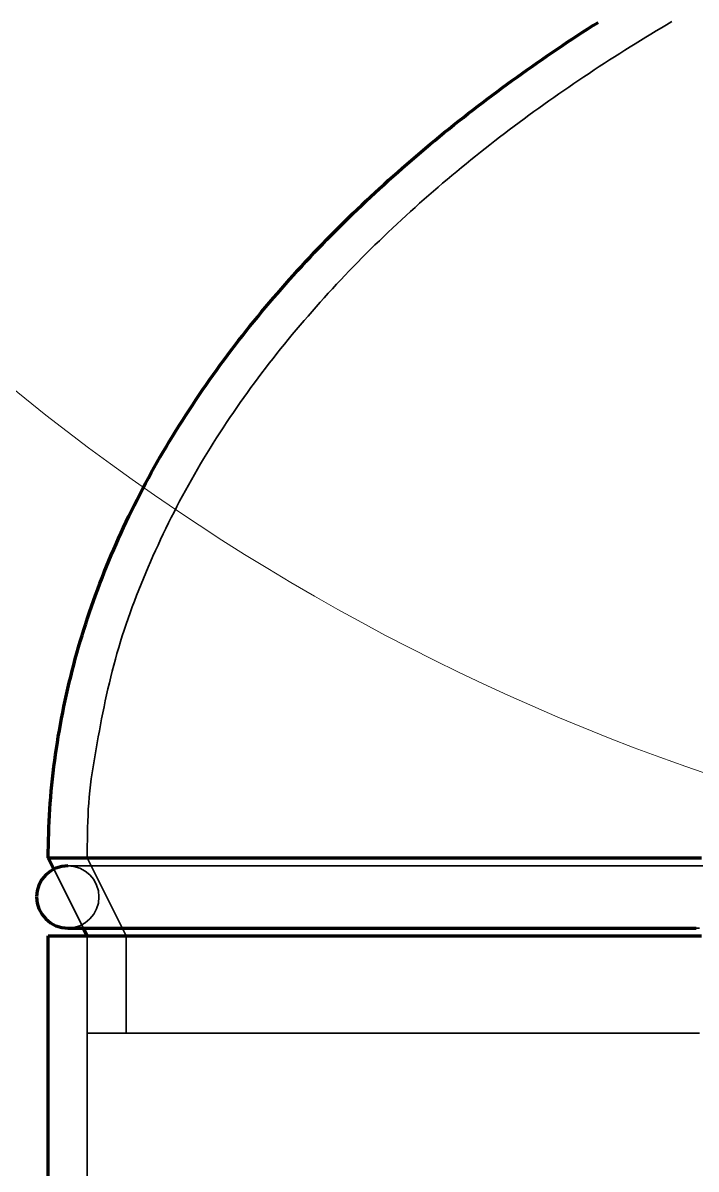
# Model space of a CAD drawing. Header units: millimetres. Extents: x 0 to 2382, y 0 to 420.
# Drawn here: x 271.7 to 277.23, y 289.09 to 298.5 of the extents above; entities that cross this region are included whole.
import ezdxf

# ---------------------------------------------------------------- set-up
doc = ezdxf.new("R2010")
doc.units = ezdxf.units.MM
doc.linetypes.add('IRAM-E-TRAZOS', pattern=[5, 4, -1])
for name, color, linetype, lineweight in [('01-VISIBLE', 7, 'CONTINUOUS', 70), ('02-OCULTA', 4, 'IRAM-E-TRAZOS', 35), ('08-FINA', 5, 'CONTINUOUS', 18)]:
    doc.layers.add(name, color=color, linetype=linetype, lineweight=lineweight)

msp = doc.modelspace()

# ---------------------------------------------------------------- linework, layer by layer
at = {"layer": '01-VISIBLE'}
for p, q in [((271.958, 291.549), (271.9125, 291.64)), ((272.2325, 291), (272.2005, 291.064)), ((271.9125, 287), (271.9125, 291))]:
    msp.add_line(p, q, dxfattribs=at)
for points in [[(271.9125, 291.64), (271.9126, 291.6901), (271.9132, 291.7402), (271.9142, 291.7904), (271.9156, 291.8405), (271.9174, 291.8906), (271.9197, 291.9406), (271.9224, 291.9907), (271.9255, 292.0407), (271.929, 292.0907), (271.9329, 292.1407), (271.9373, 292.1906), (271.942, 292.2405), (271.9472, 292.2904), (271.9527, 292.3402), (271.9587, 292.3899), (271.9651, 292.4397), (271.9719, 292.4893), (271.9791, 292.5389), (271.9867, 292.5885), (271.9947, 292.638), (272.0031, 292.6874), (272.0118, 292.7367), (272.021, 292.786), (272.0306, 292.8352), (272.0405, 292.8843), (272.0509, 292.9334), (272.0616, 292.9823), (272.0727, 293.0312), (272.0842, 293.08), (272.0961, 293.1287), (272.1083, 293.1773), (272.121, 293.2258), (272.134, 293.2742), (272.1473, 293.3225), (272.1611, 293.3707), (272.1752, 293.4188), (272.1897, 293.4668), (272.2045, 293.5147), (272.2197, 293.5625), (272.2353, 293.6101), (272.2512, 293.6576), (272.2674, 293.705), (272.2841, 293.7523), (272.301, 293.7995), (272.3183, 293.8465), (272.336, 293.8934), (272.354, 293.9402), (272.3723, 293.9869), (272.391, 294.0334), (272.41, 294.0798), (272.4293, 294.126), (272.449, 294.1721), (272.469, 294.2181), (272.4893, 294.2639), (272.51, 294.3096), (272.5309, 294.3551), (272.5522, 294.4005), (272.5738, 294.4457), (272.5957, 294.4908), (272.6179, 294.5357), (272.6404, 294.5805), (272.6632, 294.6252), (272.6864, 294.6696), (272.7098, 294.714), (272.7335, 294.7581), (272.7575, 294.8021), (272.7818, 294.846), (272.8063, 294.8897), (272.8312, 294.9332), (272.8563, 294.9765), (272.8818, 295.0197), (272.9074, 295.0628), (272.9334, 295.1057), (272.9596, 295.1484), (272.9861, 295.1909), (273.0129, 295.2333), (273.0399, 295.2755), (273.0672, 295.3176), (273.0947, 295.3595), (273.1225, 295.4012), (273.1505, 295.4428), (273.1788, 295.4841), (273.2073, 295.5254), (273.236, 295.5664), (273.265, 295.6073), (273.2943, 295.648), (273.3237, 295.6886), (273.3534, 295.729), (273.3833, 295.7692), (273.4134, 295.8093), (273.4438, 295.8492), (273.4743, 295.8889), (273.5051, 295.9285), (273.5361, 295.9678), (273.5674, 296.007), (273.5989, 296.046), (273.6305, 296.0849), (273.6624, 296.1236), (273.6945, 296.1621), (273.7268, 296.2004), (273.7593, 296.2386), (273.7919, 296.2766), (273.8248, 296.3144), (273.8579, 296.3521), (273.8912, 296.3896), (273.9246, 296.4269), (273.9583, 296.464), (273.9921, 296.501), (274.0261, 296.5378), (274.0603, 296.5745), (274.0947, 296.611), (274.1293, 296.6473), (274.164, 296.6834), (274.1989, 296.7194), (274.234, 296.7552), (274.2692, 296.7908), (274.3047, 296.8263), (274.3403, 296.8616), (274.376, 296.8967), (274.4119, 296.9317), (274.448, 296.9664), (274.4842, 297.0011), (274.5206, 297.0355), (274.5572, 297.0698), (274.5939, 297.104), (274.6308, 297.1379), (274.6678, 297.1717), (274.7049, 297.2054), (274.7422, 297.2389), (274.7797, 297.2722), (274.8173, 297.3053), (274.855, 297.3383), (274.8929, 297.3711), (274.9309, 297.4038), (274.9691, 297.4363), (275.0074, 297.4686), (275.0458, 297.5008), (275.0844, 297.5328), (275.1231, 297.5647), (275.1619, 297.5964), (275.2008, 297.6279), (275.2399, 297.6593), (275.2791, 297.6905), (275.3185, 297.7216), (275.3579, 297.7525), (275.3975, 297.7833), (275.4372, 297.8139), (275.4771, 297.8443), (275.517, 297.8746), (275.5571, 297.9047), (275.5972, 297.9347), (275.6375, 297.9645), (275.6779, 297.9941), (275.7184, 298.0237), (275.7591, 298.053), (275.7998, 298.0822), (275.8407, 298.1113), (275.8816, 298.1402), (275.9227, 298.1689), (275.9638, 298.1975), (276.0051, 298.226), (276.0465, 298.2542), (276.088, 298.2824), (276.1295, 298.3104), (276.1712, 298.3382), (276.213, 298.3659), (276.2549, 298.3935), (276.2968, 298.4209), (276.3389, 298.4482), (276.3811, 298.4753), (276.4233, 298.5022)], [(271.9125, 291.64), (271.9626, 291.64), (272.0127, 291.64), (272.0628, 291.64), (272.1129, 291.64), (272.163, 291.64), (272.2131, 291.64), (272.2632, 291.64), (272.3133, 291.64), (272.3634, 291.64), (272.4135, 291.64), (272.4636, 291.64), (272.5137, 291.64), (272.5638, 291.64), (272.6139, 291.64), (272.664, 291.64), (272.7141, 291.64), (272.7642, 291.64), (272.8143, 291.64), (272.8644, 291.64), (272.9145, 291.64), (272.9646, 291.64), (273.0147, 291.64), (273.0648, 291.64), (273.1149, 291.64), (273.1651, 291.64), (273.2152, 291.64), (273.2653, 291.64), (273.3154, 291.64), (273.3655, 291.64), (273.4156, 291.64), (273.4657, 291.64), (273.5158, 291.64), (273.5659, 291.64), (273.616, 291.64), (273.6661, 291.64), (273.7162, 291.64), (273.7663, 291.64), (273.8164, 291.64), (273.8665, 291.64), (273.9166, 291.64), (273.9667, 291.64), (274.0168, 291.64), (274.0669, 291.64), (274.117, 291.64), (274.1671, 291.64), (274.2172, 291.64), (274.2673, 291.64), (274.3174, 291.64), (274.3675, 291.64), (274.4176, 291.64), (274.4677, 291.64), (274.5178, 291.64), (274.5679, 291.64), (274.618, 291.64), (274.6681, 291.64), (274.7182, 291.64), (274.7683, 291.64), (274.8184, 291.64), (274.8685, 291.64), (274.9186, 291.64), (274.9687, 291.64), (275.0188, 291.64), (275.0689, 291.64), (275.119, 291.64), (275.1691, 291.64), (275.2192, 291.64), (275.2693, 291.64), (275.3194, 291.64), (275.3695, 291.64), (275.4196, 291.64), (275.4697, 291.64), (275.5198, 291.64), (275.5699, 291.64), (275.6201, 291.64), (275.6702, 291.64), (275.7203, 291.64), (275.7704, 291.64), (275.8205, 291.64), (275.8706, 291.64), (275.9207, 291.64), (275.9708, 291.64), (276.0209, 291.64), (276.071, 291.64), (276.1211, 291.64), (276.1712, 291.64), (276.2213, 291.64), (276.2714, 291.64), (276.3215, 291.64), (276.3716, 291.64), (276.4217, 291.64), (276.4718, 291.64), (276.5219, 291.64), (276.572, 291.64), (276.6221, 291.64), (276.6722, 291.64), (276.7223, 291.64), (276.7724, 291.64), (276.8225, 291.64), (276.8726, 291.64), (276.9227, 291.64), (276.9728, 291.64), (277.0229, 291.64), (277.073, 291.64), (277.1231, 291.64), (277.1732, 291.64), (277.2233, 291.64), (277.2734, 291.64)], [(272.0725, 291.576), (272.0226, 291.5711), (271.9745, 291.5565), (271.9303, 291.5329), (271.8915, 291.501), (271.8596, 291.4622), (271.836, 291.418), (271.8214, 291.3699), (271.8165, 291.32)], [(271.8165, 291.32), (271.8214, 291.2701), (271.836, 291.222), (271.8596, 291.1778), (271.8915, 291.139), (271.9303, 291.1071), (271.9745, 291.0835), (272.0226, 291.0689), (272.0725, 291.064)], [(272.0725, 291.064), (272.0938, 291.064), (272.1152, 291.064), (272.1365, 291.064), (272.1578, 291.064), (272.1792, 291.064), (272.2005, 291.064)], [(272.0725, 291.064), (272.1225, 291.064), (272.1726, 291.064), (272.2227, 291.064), (272.2727, 291.064), (272.3228, 291.064), (272.3729, 291.064), (272.4229, 291.064), (272.473, 291.064), (272.5231, 291.064), (272.5731, 291.064), (272.6232, 291.064), (272.6733, 291.064), (272.7233, 291.064), (272.7734, 291.064), (272.8235, 291.064), (272.8735, 291.064), (272.9236, 291.064), (272.9737, 291.064), (273.0238, 291.064), (273.0738, 291.064), (273.1239, 291.064), (273.174, 291.064), (273.224, 291.064), (273.2741, 291.064), (273.3242, 291.064), (273.3742, 291.064), (273.4243, 291.064), (273.4744, 291.064), (273.5245, 291.064), (273.5745, 291.064), (273.6246, 291.064), (273.6747, 291.064), (273.7247, 291.064), (273.7748, 291.064), (273.8249, 291.064), (273.875, 291.064), (273.925, 291.064), (273.9751, 291.064), (274.0252, 291.064), (274.0752, 291.064), (274.1253, 291.064), (274.1754, 291.064), (274.2255, 291.064), (274.2755, 291.064), (274.3256, 291.064), (274.3757, 291.064), (274.4257, 291.064), (274.4758, 291.064), (274.5259, 291.064), (274.5759, 291.064), (274.626, 291.064), (274.6761, 291.064), (274.7261, 291.064), (274.7762, 291.064), (274.8263, 291.064), (274.8763, 291.064), (274.9264, 291.064), (274.9765, 291.064), (275.0266, 291.064), (275.0766, 291.064), (275.1267, 291.064), (275.1768, 291.064), (275.2268, 291.064), (275.2769, 291.064), (275.327, 291.064), (275.377, 291.064), (275.4271, 291.064), (275.4772, 291.064), (275.5272, 291.064), (275.5773, 291.064), (275.6274, 291.064), (275.6774, 291.064), (275.7275, 291.064), (275.7776, 291.064), (275.8277, 291.064), (275.8777, 291.064), (275.9278, 291.064), (275.9779, 291.064), (276.0279, 291.064), (276.078, 291.064), (276.1281, 291.064), (276.1781, 291.064), (276.2282, 291.064), (276.2783, 291.064), (276.3283, 291.064), (276.3784, 291.064), (276.4285, 291.064), (276.4785, 291.064), (276.5286, 291.064), (276.5787, 291.064), (276.6288, 291.064), (276.6788, 291.064), (276.7289, 291.064), (276.779, 291.064), (276.829, 291.064), (276.8791, 291.064), (276.9292, 291.064), (276.9792, 291.064), (277.0293, 291.064), (277.0794, 291.064), (277.1294, 291.064), (277.1795, 291.064), (277.2296, 291.064)], [(271.9125, 291), (271.9626, 291), (272.0127, 291), (272.0628, 291), (272.1129, 291), (272.163, 291), (272.2131, 291), (272.2632, 291), (272.3133, 291), (272.3634, 291), (272.4135, 291), (272.4636, 291), (272.5137, 291), (272.5638, 291), (272.6139, 291), (272.664, 291), (272.7141, 291), (272.7642, 291), (272.8143, 291), (272.8644, 291), (272.9145, 291), (272.9646, 291), (273.0147, 291), (273.0648, 291), (273.1149, 291), (273.1651, 291), (273.2152, 291), (273.2653, 291), (273.3154, 291), (273.3655, 291), (273.4156, 291), (273.4657, 291), (273.5158, 291), (273.5659, 291), (273.616, 291), (273.6661, 291), (273.7162, 291), (273.7663, 291), (273.8164, 291), (273.8665, 291), (273.9166, 291), (273.9667, 291), (274.0168, 291), (274.0669, 291), (274.117, 291), (274.1671, 291), (274.2172, 291), (274.2673, 291), (274.3174, 291), (274.3675, 291), (274.4176, 291), (274.4677, 291), (274.5178, 291), (274.5679, 291), (274.618, 291), (274.6681, 291), (274.7182, 291), (274.7683, 291), (274.8184, 291), (274.8685, 291), (274.9186, 291), (274.9687, 291), (275.0188, 291), (275.0689, 291), (275.119, 291), (275.1691, 291), (275.2192, 291), (275.2693, 291), (275.3194, 291), (275.3695, 291), (275.4196, 291), (275.4697, 291), (275.5198, 291), (275.5699, 291), (275.6201, 291), (275.6702, 291), (275.7203, 291), (275.7704, 291), (275.8205, 291), (275.8706, 291), (275.9207, 291), (275.9708, 291), (276.0209, 291), (276.071, 291), (276.1211, 291), (276.1712, 291), (276.2213, 291), (276.2714, 291), (276.3215, 291), (276.3716, 291), (276.4217, 291), (276.4718, 291), (276.5219, 291), (276.572, 291), (276.6221, 291), (276.6722, 291), (276.7223, 291), (276.7724, 291), (276.8225, 291), (276.8726, 291), (276.9227, 291), (276.9728, 291), (277.0229, 291), (277.073, 291), (277.1231, 291), (277.1732, 291), (277.2233, 291), (277.2734, 291)]]:
    msp.add_lwpolyline(points, dxfattribs=at)
at = {"layer": '02-OCULTA'}
for p, q in [((272.5525, 291), (272.2325, 291.64)), ((272.2005, 291.064), (271.958, 291.549)), ((272.2325, 227), (272.2325, 291)), ((272.2325, 290.2), (272.2325, 291)), ((272.5525, 291), (272.5525, 290.2))]:
    msp.add_line(p, q, dxfattribs=at)
for points in [[(277.0293, 298.508), (276.9861, 298.4826), (276.943, 298.457), (276.9, 298.4313), (276.8571, 298.4054), (276.8143, 298.3794), (276.7715, 298.3532), (276.7289, 298.3269), (276.6863, 298.3004), (276.6439, 298.2738), (276.6015, 298.247), (276.5592, 298.2201), (276.5171, 298.1931), (276.475, 298.1659), (276.433, 298.1385), (276.3911, 298.111), (276.3493, 298.0833), (276.3077, 298.0555), (276.2661, 298.0275), (276.2246, 297.9994), (276.1832, 297.9711), (276.142, 297.9427), (276.1008, 297.9141), (276.0598, 297.8853), (276.0188, 297.8564), (275.978, 297.8274), (275.9373, 297.7982), (275.8967, 297.7688), (275.8562, 297.7393), (275.8158, 297.7096), (275.7755, 297.6797), (275.7354, 297.6498), (275.6954, 297.6196), (275.6555, 297.5893), (275.6157, 297.5588), (275.576, 297.5282), (275.5365, 297.4974), (275.4971, 297.4664), (275.4578, 297.4353), (275.4187, 297.404), (275.3797, 297.3726), (275.3408, 297.341), (275.302, 297.3092), (275.2634, 297.2773), (275.2249, 297.2452), (275.1865, 297.2129), (275.1483, 297.1805), (275.1102, 297.1479), (275.0723, 297.1152), (275.0345, 297.0823), (274.9969, 297.0492), (274.9594, 297.016), (274.922, 296.9826), (274.8848, 296.949), (274.8478, 296.9152), (274.8109, 296.8813), (274.7742, 296.8472), (274.7376, 296.8129), (274.7012, 296.7785), (274.665, 296.7438), (274.629, 296.709), (274.5931, 296.674), (274.5574, 296.6389), (274.5218, 296.6036), (274.4865, 296.5681), (274.4513, 296.5324), (274.4163, 296.4965), (274.3814, 296.4605), (274.3468, 296.4243), (274.3123, 296.3879), (274.278, 296.3513), (274.244, 296.3146), (274.2101, 296.2777), (274.1763, 296.2406), (274.1428, 296.2034), (274.1095, 296.166), (274.0764, 296.1283), (274.0435, 296.0906), (274.0107, 296.0526), (273.9782, 296.0145), (273.9459, 295.9762), (273.9138, 295.9377), (273.8819, 295.899), (273.8503, 295.8602), (273.8188, 295.8212), (273.7876, 295.782), (273.7565, 295.7426), (273.7258, 295.7031), (273.6952, 295.6634), (273.6649, 295.6235), (273.6348, 295.5834), (273.6049, 295.5432), (273.5753, 295.5028), (273.5459, 295.4622), (273.5168, 295.4214), (273.4879, 295.3805), (273.4592, 295.3393), (273.4308, 295.298), (273.4027, 295.2566), (273.3748, 295.2149), (273.3472, 295.1731), (273.3199, 295.1311), (273.2928, 295.0889), (273.266, 295.0466), (273.2395, 295.0041), (273.2133, 294.9614), (273.1873, 294.9185), (273.1616, 294.8755), (273.1363, 294.8323), (273.1112, 294.7889), (273.0864, 294.7453), (273.0619, 294.7016), (273.0377, 294.6577), (273.0139, 294.6136), (272.9904, 294.5694), (272.9672, 294.525), (272.9443, 294.4804), (272.9217, 294.4357), (272.8993, 294.3908), (272.8773, 294.3458), (272.8556, 294.3006), (272.8342, 294.2553), (272.813, 294.2099), (272.7922, 294.1643), (272.7716, 294.1186), (272.7514, 294.0728), (272.7314, 294.0268), (272.7118, 293.9807), (272.6925, 293.9345), (272.6735, 293.8881), (272.6549, 293.8415), (272.6366, 293.7949), (272.6187, 293.7481), (272.6012, 293.7011), (272.584, 293.6541), (272.5673, 293.6068), (272.551, 293.5594), (272.5351, 293.5119), (272.5196, 293.4642), (272.5047, 293.4164), (272.4902, 293.3684), (272.4762, 293.3203), (272.4627, 293.2721), (272.4497, 293.2237), (272.437, 293.1752), (272.425, 293.1265), (272.4134, 293.0778), (272.4021, 293.0289), (272.3911, 292.9801), (272.3804, 292.9311), (272.37, 292.8821), (272.36, 292.833), (272.3502, 292.7838), (272.3407, 292.7346), (272.3315, 292.6854), (272.3225, 292.6361), (272.3136, 292.5868), (272.3049, 292.5374), (272.2963, 292.488), (272.2879, 292.4386), (272.2798, 292.3892), (272.272, 292.3397), (272.2647, 292.2901), (272.2582, 292.2404), (272.2525, 292.1906), (272.2477, 292.1407), (272.2438, 292.0908), (272.2408, 292.0408), (272.2384, 291.9907), (272.2365, 291.9406), (272.2352, 291.8905), (272.2341, 291.8404), (272.2333, 291.7903), (272.2328, 291.7402), (272.2325, 291.6901), (272.2325, 291.64)], [(277.2625, 291.64), (277.2125, 291.64), (277.1625, 291.64), (277.1125, 291.64), (277.0625, 291.64), (277.0125, 291.64), (276.9625, 291.64), (276.9125, 291.64), (276.8625, 291.64), (276.8125, 291.64), (276.7625, 291.64), (276.7125, 291.64), (276.6625, 291.64), (276.6125, 291.64), (276.5625, 291.64), (276.5125, 291.64), (276.4625, 291.64), (276.4125, 291.64), (276.3625, 291.64), (276.3125, 291.64), (276.2625, 291.64), (276.2125, 291.64), (276.1625, 291.64), (276.1125, 291.64), (276.0625, 291.64), (276.0125, 291.64), (275.9625, 291.64), (275.9125, 291.64), (275.8625, 291.64), (275.8125, 291.64), (275.7625, 291.64), (275.7125, 291.64), (275.6625, 291.64), (275.6125, 291.64), (275.5625, 291.64), (275.5125, 291.64), (275.4625, 291.64), (275.4125, 291.64), (275.3625, 291.64), (275.3125, 291.64), (275.2625, 291.64), (275.2125, 291.64), (275.1625, 291.64), (275.1125, 291.64), (275.0625, 291.64), (275.0125, 291.64), (274.9625, 291.64), (274.9125, 291.64), (274.8625, 291.64), (274.8125, 291.64), (274.7625, 291.64), (274.7125, 291.64), (274.6625, 291.64), (274.6125, 291.64), (274.5625, 291.64), (274.5125, 291.64), (274.4625, 291.64), (274.4125, 291.64), (274.3625, 291.64), (274.3125, 291.64), (274.2625, 291.64), (274.2125, 291.64), (274.1625, 291.64), (274.1125, 291.64), (274.0625, 291.64), (274.0125, 291.64), (273.9625, 291.64), (273.9125, 291.64), (273.8625, 291.64), (273.8125, 291.64), (273.7625, 291.64), (273.7125, 291.64), (273.6625, 291.64), (273.6125, 291.64), (273.5625, 291.64), (273.5125, 291.64), (273.4625, 291.64), (273.4125, 291.64), (273.3625, 291.64), (273.3125, 291.64), (273.2625, 291.64), (273.2125, 291.64), (273.1625, 291.64), (273.1125, 291.64), (273.0625, 291.64), (273.0125, 291.64), (272.9625, 291.64), (272.9125, 291.64), (272.8625, 291.64), (272.8125, 291.64), (272.7625, 291.64), (272.7125, 291.64), (272.6625, 291.64), (272.6125, 291.64), (272.5625, 291.64), (272.5125, 291.64), (272.4625, 291.64), (272.4125, 291.64), (272.3625, 291.64), (272.3125, 291.64), (272.2625, 291.64), (272.2125, 291.64), (272.1625, 291.64), (272.1125, 291.64), (272.0625, 291.64), (272.0125, 291.64), (271.9625, 291.64), (271.9125, 291.64)], [(277.2421, 291.64), (277.192, 291.64), (277.1419, 291.64), (277.0918, 291.64), (277.0417, 291.64), (276.9916, 291.64), (276.9415, 291.64), (276.8914, 291.64), (276.8413, 291.64), (276.7912, 291.64), (276.7411, 291.64), (276.691, 291.64), (276.6409, 291.64), (276.5908, 291.64), (276.5407, 291.64), (276.4906, 291.64), (276.4406, 291.64), (276.3905, 291.64), (276.3404, 291.64), (276.2903, 291.64), (276.2402, 291.64), (276.1901, 291.64), (276.14, 291.64), (276.0899, 291.64), (276.0398, 291.64), (275.9897, 291.64), (275.9396, 291.64), (275.8895, 291.64), (275.8394, 291.64), (275.7893, 291.64), (275.7392, 291.64), (275.6891, 291.64), (275.639, 291.64), (275.5889, 291.64), (275.5388, 291.64), (275.4887, 291.64), (275.4386, 291.64), (275.3885, 291.64), (275.3384, 291.64), (275.2883, 291.64), (275.2383, 291.64), (275.1882, 291.64), (275.1381, 291.64), (275.088, 291.64), (275.0379, 291.64), (274.9878, 291.64), (274.9377, 291.64), (274.8876, 291.64), (274.8375, 291.64), (274.7874, 291.64), (274.7373, 291.64), (274.6872, 291.64), (274.6371, 291.64), (274.587, 291.64), (274.5369, 291.64), (274.4868, 291.64), (274.4367, 291.64), (274.3866, 291.64), (274.3365, 291.64), (274.2864, 291.64), (274.2363, 291.64), (274.1862, 291.64), (274.1361, 291.64), (274.086, 291.64), (274.036, 291.64), (273.9859, 291.64), (273.9358, 291.64), (273.8857, 291.64), (273.8356, 291.64), (273.7855, 291.64), (273.7354, 291.64), (273.6853, 291.64), (273.6352, 291.64), (273.5851, 291.64), (273.535, 291.64), (273.4849, 291.64), (273.4348, 291.64), (273.3847, 291.64), (273.3346, 291.64), (273.2845, 291.64), (273.2344, 291.64), (273.1843, 291.64), (273.1342, 291.64), (273.0841, 291.64), (273.034, 291.64), (272.9839, 291.64), (272.9338, 291.64), (272.8837, 291.64), (272.8337, 291.64), (272.7836, 291.64), (272.7335, 291.64), (272.6834, 291.64), (272.6333, 291.64), (272.5832, 291.64), (272.5331, 291.64), (272.483, 291.64), (272.4329, 291.64), (272.3828, 291.64), (272.3327, 291.64), (272.2826, 291.64), (272.2325, 291.64)], [(272.2325, 291.64), (272.3109, 291.64), (272.3893, 291.64), (272.4677, 291.64), (272.5461, 291.64), (272.6245, 291.64), (272.7029, 291.64), (272.7813, 291.64), (272.8597, 291.64), (272.9381, 291.64), (273.0165, 291.64), (273.0949, 291.64), (273.1733, 291.64), (273.2517, 291.64), (273.3301, 291.64), (273.4085, 291.64), (273.4869, 291.64), (273.5653, 291.64), (273.6437, 291.64), (273.7221, 291.64), (273.8005, 291.64), (273.8789, 291.64), (273.9573, 291.64), (274.0357, 291.64), (274.1141, 291.64), (274.1925, 291.64), (274.2709, 291.64), (274.3493, 291.64), (274.4277, 291.64), (274.5061, 291.64), (274.5845, 291.64), (274.6629, 291.64), (274.7413, 291.64), (274.8197, 291.64), (274.8981, 291.64), (274.9765, 291.64), (275.0549, 291.64), (275.1333, 291.64), (275.2117, 291.64), (275.2901, 291.64), (275.3685, 291.64), (275.4469, 291.64), (275.5253, 291.64), (275.6037, 291.64), (275.6821, 291.64), (275.7605, 291.64), (275.8389, 291.64), (275.9173, 291.64), (275.9957, 291.64), (276.0741, 291.64), (276.1525, 291.64), (276.2309, 291.64), (276.3093, 291.64), (276.3877, 291.64), (276.4661, 291.64), (276.5445, 291.64), (276.6229, 291.64), (276.7013, 291.64), (276.7797, 291.64), (276.8581, 291.64), (276.9365, 291.64), (277.0149, 291.64), (277.0933, 291.64), (277.1717, 291.64), (277.2501, 291.64)], [(277.2355, 291.576), (277.1854, 291.576), (277.1353, 291.576), (277.0852, 291.576), (277.035, 291.576), (276.9849, 291.576), (276.9348, 291.576), (276.8847, 291.576), (276.8345, 291.576), (276.7844, 291.576), (276.7343, 291.576), (276.6841, 291.576), (276.634, 291.576), (276.5839, 291.576), (276.5338, 291.576), (276.4836, 291.576), (276.4335, 291.576), (276.3834, 291.576), (276.3333, 291.576), (276.2831, 291.576), (276.233, 291.576), (276.1829, 291.576), (276.1328, 291.576), (276.0826, 291.576), (276.0325, 291.576), (275.9824, 291.576), (275.9322, 291.576), (275.8821, 291.576), (275.832, 291.576), (275.7819, 291.576), (275.7317, 291.576), (275.6816, 291.576), (275.6315, 291.576), (275.5814, 291.576), (275.5312, 291.576), (275.4811, 291.576), (275.431, 291.576), (275.3809, 291.576), (275.3307, 291.576), (275.2806, 291.576), (275.2305, 291.576), (275.1803, 291.576), (275.1302, 291.576), (275.0801, 291.576), (275.03, 291.576), (274.9798, 291.576), (274.9297, 291.576), (274.8796, 291.576), (274.8295, 291.576), (274.7793, 291.576), (274.7292, 291.576), (274.6791, 291.576), (274.629, 291.576), (274.5788, 291.576), (274.5287, 291.576), (274.4786, 291.576), (274.4284, 291.576), (274.3783, 291.576), (274.3282, 291.576), (274.2781, 291.576), (274.2279, 291.576), (274.1778, 291.576), (274.1277, 291.576), (274.0776, 291.576), (274.0274, 291.576), (273.9773, 291.576), (273.9272, 291.576), (273.8771, 291.576), (273.8269, 291.576), (273.7768, 291.576), (273.7267, 291.576), (273.6766, 291.576), (273.6264, 291.576), (273.5763, 291.576), (273.5262, 291.576), (273.476, 291.576), (273.4259, 291.576), (273.3758, 291.576), (273.3257, 291.576), (273.2755, 291.576), (273.2254, 291.576), (273.1753, 291.576), (273.1252, 291.576), (273.075, 291.576), (273.0249, 291.576), (272.9748, 291.576), (272.9247, 291.576), (272.8745, 291.576), (272.8244, 291.576), (272.7743, 291.576), (272.7241, 291.576), (272.674, 291.576), (272.6239, 291.576), (272.5738, 291.576), (272.5236, 291.576), (272.4735, 291.576), (272.4234, 291.576), (272.3733, 291.576), (272.3231, 291.576), (272.273, 291.576), (272.2229, 291.576), (272.1728, 291.576), (272.1226, 291.576), (272.0725, 291.576)], [(277.2997, 291.576), (277.2205, 291.576), (277.1413, 291.576), (277.0621, 291.576), (276.9829, 291.576), (276.9037, 291.576), (276.8245, 291.576), (276.7453, 291.576), (276.6661, 291.576), (276.5869, 291.576), (276.5077, 291.576), (276.4285, 291.576), (276.3493, 291.576), (276.2701, 291.576), (276.1909, 291.576), (276.1117, 291.576), (276.0325, 291.576), (275.9533, 291.576), (275.8741, 291.576), (275.7949, 291.576), (275.7157, 291.576), (275.6365, 291.576), (275.5573, 291.576), (275.4781, 291.576), (275.3989, 291.576), (275.3197, 291.576), (275.2405, 291.576), (275.1613, 291.576), (275.0821, 291.576), (275.0029, 291.576), (274.9237, 291.576), (274.8445, 291.576), (274.7653, 291.576), (274.6861, 291.576), (274.6069, 291.576), (274.5277, 291.576), (274.4485, 291.576), (274.3693, 291.576), (274.2901, 291.576), (274.2109, 291.576), (274.1317, 291.576), (274.0525, 291.576), (273.9733, 291.576), (273.8941, 291.576), (273.8149, 291.576), (273.7357, 291.576), (273.6565, 291.576), (273.5773, 291.576), (273.4981, 291.576), (273.4189, 291.576), (273.3397, 291.576), (273.2605, 291.576), (273.1813, 291.576), (273.1021, 291.576), (273.0229, 291.576), (272.9437, 291.576), (272.8645, 291.576), (272.7853, 291.576), (272.7061, 291.576), (272.6269, 291.576), (272.5477, 291.576), (272.4685, 291.576), (272.3893, 291.576), (272.3101, 291.576), (272.2309, 291.576), (272.1517, 291.576), (272.0725, 291.576)], [(272.0725, 291.576), (272.1224, 291.5711), (272.1705, 291.5565), (272.2147, 291.5329), (272.2535, 291.501), (272.2854, 291.4622), (272.309, 291.418), (272.3236, 291.3699), (272.3285, 291.32), (272.3236, 291.2701), (272.309, 291.222), (272.2854, 291.1778), (272.2535, 291.139), (272.2147, 291.1071), (272.1705, 291.0835), (272.1224, 291.0689), (272.0725, 291.064)], [(272.2005, 291.064), (272.2505, 291.064), (272.3006, 291.064), (272.3506, 291.064), (272.4007, 291.064), (272.4507, 291.064), (272.5007, 291.064), (272.5508, 291.064), (272.6008, 291.064), (272.6508, 291.064), (272.7009, 291.064), (272.7509, 291.064), (272.801, 291.064), (272.851, 291.064), (272.901, 291.064), (272.9511, 291.064), (273.0011, 291.064), (273.0511, 291.064), (273.1012, 291.064), (273.1512, 291.064), (273.2013, 291.064), (273.2513, 291.064), (273.3013, 291.064), (273.3514, 291.064), (273.4014, 291.064), (273.4515, 291.064), (273.5015, 291.064), (273.5515, 291.064), (273.6016, 291.064), (273.6516, 291.064), (273.7016, 291.064), (273.7517, 291.064), (273.8017, 291.064), (273.8518, 291.064), (273.9018, 291.064), (273.9518, 291.064), (274.0019, 291.064), (274.0519, 291.064), (274.102, 291.064), (274.152, 291.064), (274.202, 291.064), (274.2521, 291.064), (274.3021, 291.064), (274.3521, 291.064), (274.4022, 291.064), (274.4522, 291.064), (274.5023, 291.064), (274.5523, 291.064), (274.6023, 291.064), (274.6524, 291.064), (274.7024, 291.064), (274.7524, 291.064), (274.8025, 291.064), (274.8525, 291.064), (274.9026, 291.064), (274.9526, 291.064), (275.0026, 291.064), (275.0527, 291.064), (275.1027, 291.064), (275.1528, 291.064), (275.2028, 291.064), (275.2528, 291.064), (275.3029, 291.064), (275.3529, 291.064), (275.4029, 291.064), (275.453, 291.064), (275.503, 291.064), (275.5531, 291.064), (275.6031, 291.064), (275.6531, 291.064), (275.7032, 291.064), (275.7532, 291.064), (275.8033, 291.064), (275.8533, 291.064), (275.9033, 291.064), (275.9534, 291.064), (276.0034, 291.064), (276.0534, 291.064), (276.1035, 291.064), (276.1535, 291.064), (276.2036, 291.064), (276.2536, 291.064), (276.3036, 291.064), (276.3537, 291.064), (276.4037, 291.064), (276.4537, 291.064), (276.5038, 291.064), (276.5538, 291.064), (276.6039, 291.064), (276.6539, 291.064), (276.7039, 291.064), (276.754, 291.064), (276.804, 291.064), (276.8541, 291.064), (276.9041, 291.064), (276.9541, 291.064), (277.0042, 291.064), (277.0542, 291.064), (277.1042, 291.064), (277.1543, 291.064), (277.2043, 291.064), (277.2544, 291.064)], [(277.2625, 291), (277.2125, 291), (277.1625, 291), (277.1125, 291), (277.0625, 291), (277.0125, 291), (276.9625, 291), (276.9125, 291), (276.8625, 291), (276.8125, 291), (276.7625, 291), (276.7125, 291), (276.6625, 291), (276.6125, 291), (276.5625, 291), (276.5125, 291), (276.4625, 291), (276.4125, 291), (276.3625, 291), (276.3125, 291), (276.2625, 291), (276.2125, 291), (276.1625, 291), (276.1125, 291), (276.0625, 291), (276.0125, 291), (275.9625, 291), (275.9125, 291), (275.8625, 291), (275.8125, 291), (275.7625, 291), (275.7125, 291), (275.6625, 291), (275.6125, 291), (275.5625, 291), (275.5125, 291), (275.4625, 291), (275.4125, 291), (275.3625, 291), (275.3125, 291), (275.2625, 291), (275.2125, 291), (275.1625, 291), (275.1125, 291), (275.0625, 291), (275.0125, 291), (274.9625, 291), (274.9125, 291), (274.8625, 291), (274.8125, 291), (274.7625, 291), (274.7125, 291), (274.6625, 291), (274.6125, 291), (274.5625, 291), (274.5125, 291), (274.4625, 291), (274.4125, 291), (274.3625, 291), (274.3125, 291), (274.2625, 291), (274.2125, 291), (274.1625, 291), (274.1125, 291), (274.0625, 291), (274.0125, 291), (273.9625, 291), (273.9125, 291), (273.8625, 291), (273.8125, 291), (273.7625, 291), (273.7125, 291), (273.6625, 291), (273.6125, 291), (273.5625, 291), (273.5125, 291), (273.4625, 291), (273.4125, 291), (273.3625, 291), (273.3125, 291), (273.2625, 291), (273.2125, 291), (273.1625, 291), (273.1125, 291), (273.0625, 291), (273.0125, 291), (272.9625, 291), (272.9125, 291), (272.8625, 291), (272.8125, 291), (272.7625, 291), (272.7125, 291), (272.6625, 291), (272.6125, 291), (272.5625, 291), (272.5125, 291), (272.4625, 291), (272.4125, 291), (272.3625, 291), (272.3125, 291), (272.2625, 291), (272.2125, 291), (272.1625, 291), (272.1125, 291), (272.0625, 291), (272.0125, 291), (271.9625, 291), (271.9125, 291)], [(277.2421, 291), (277.192, 291), (277.1419, 291), (277.0918, 291), (277.0417, 291), (276.9916, 291), (276.9415, 291), (276.8914, 291), (276.8413, 291), (276.7912, 291), (276.7411, 291), (276.691, 291), (276.6409, 291), (276.5908, 291), (276.5407, 291), (276.4906, 291), (276.4406, 291), (276.3905, 291), (276.3404, 291), (276.2903, 291), (276.2402, 291), (276.1901, 291), (276.14, 291), (276.0899, 291), (276.0398, 291), (275.9897, 291), (275.9396, 291), (275.8895, 291), (275.8394, 291), (275.7893, 291), (275.7392, 291), (275.6891, 291), (275.639, 291), (275.5889, 291), (275.5388, 291), (275.4887, 291), (275.4386, 291), (275.3885, 291), (275.3384, 291), (275.2883, 291), (275.2383, 291), (275.1882, 291), (275.1381, 291), (275.088, 291), (275.0379, 291), (274.9878, 291), (274.9377, 291), (274.8876, 291), (274.8375, 291), (274.7874, 291), (274.7373, 291), (274.6872, 291), (274.6371, 291), (274.587, 291), (274.5369, 291), (274.4868, 291), (274.4367, 291), (274.3866, 291), (274.3365, 291), (274.2864, 291), (274.2363, 291), (274.1862, 291), (274.1361, 291), (274.086, 291), (274.036, 291), (273.9859, 291), (273.9358, 291), (273.8857, 291), (273.8356, 291), (273.7855, 291), (273.7354, 291), (273.6853, 291), (273.6352, 291), (273.5851, 291), (273.535, 291), (273.4849, 291), (273.4348, 291), (273.3847, 291), (273.3346, 291), (273.2845, 291), (273.2344, 291), (273.1843, 291), (273.1342, 291), (273.0841, 291), (273.034, 291), (272.9839, 291), (272.9338, 291), (272.8837, 291), (272.8337, 291), (272.7836, 291), (272.7335, 291), (272.6834, 291), (272.6333, 291), (272.5832, 291), (272.5331, 291), (272.483, 291), (272.4329, 291), (272.3828, 291), (272.3327, 291), (272.2826, 291), (272.2325, 291)], [(272.2325, 291), (272.3109, 291), (272.3893, 291), (272.4677, 291), (272.5461, 291), (272.6245, 291), (272.7029, 291), (272.7813, 291), (272.8597, 291), (272.9381, 291), (273.0165, 291), (273.0949, 291), (273.1733, 291), (273.2517, 291), (273.3301, 291), (273.4085, 291), (273.4869, 291), (273.5653, 291), (273.6437, 291), (273.7221, 291), (273.8005, 291), (273.8789, 291), (273.9573, 291), (274.0357, 291), (274.1141, 291), (274.1925, 291), (274.2709, 291), (274.3493, 291), (274.4277, 291), (274.5061, 291), (274.5845, 291), (274.6629, 291), (274.7413, 291), (274.8197, 291), (274.8981, 291), (274.9765, 291), (275.0549, 291), (275.1333, 291), (275.2117, 291), (275.2901, 291), (275.3685, 291), (275.4469, 291), (275.5253, 291), (275.6037, 291), (275.6821, 291), (275.7605, 291), (275.8389, 291), (275.9173, 291), (275.9957, 291), (276.0741, 291), (276.1525, 291), (276.2309, 291), (276.3093, 291), (276.3877, 291), (276.4661, 291), (276.5445, 291), (276.6229, 291), (276.7013, 291), (276.7797, 291), (276.8581, 291), (276.9365, 291), (277.0149, 291), (277.0933, 291), (277.1717, 291), (277.2501, 291)], [(277.2421, 291), (277.192, 291), (277.1419, 291), (277.0918, 291), (277.0417, 291), (276.9916, 291), (276.9415, 291), (276.8914, 291), (276.8413, 291), (276.7912, 291), (276.7411, 291), (276.691, 291), (276.6409, 291), (276.5908, 291), (276.5407, 291), (276.4906, 291), (276.4406, 291), (276.3905, 291), (276.3404, 291), (276.2903, 291), (276.2402, 291), (276.1901, 291), (276.14, 291), (276.0899, 291), (276.0398, 291), (275.9897, 291), (275.9396, 291), (275.8895, 291), (275.8394, 291), (275.7893, 291), (275.7392, 291), (275.6891, 291), (275.639, 291), (275.5889, 291), (275.5388, 291), (275.4887, 291), (275.4386, 291), (275.3885, 291), (275.3384, 291), (275.2883, 291), (275.2383, 291), (275.1882, 291), (275.1381, 291), (275.088, 291), (275.0379, 291), (274.9878, 291), (274.9377, 291), (274.8876, 291), (274.8375, 291), (274.7874, 291), (274.7373, 291), (274.6872, 291), (274.6371, 291), (274.587, 291), (274.5369, 291), (274.4868, 291), (274.4367, 291), (274.3866, 291), (274.3365, 291), (274.2864, 291), (274.2363, 291), (274.1862, 291), (274.1361, 291), (274.086, 291), (274.036, 291), (273.9859, 291), (273.9358, 291), (273.8857, 291), (273.8356, 291), (273.7855, 291), (273.7354, 291), (273.6853, 291), (273.6352, 291), (273.5851, 291), (273.535, 291), (273.4849, 291), (273.4348, 291), (273.3847, 291), (273.3346, 291), (273.2845, 291), (273.2344, 291), (273.1843, 291), (273.1342, 291), (273.0841, 291), (273.034, 291), (272.9839, 291), (272.9338, 291), (272.8837, 291), (272.8337, 291), (272.7836, 291), (272.7335, 291), (272.6834, 291), (272.6333, 291), (272.5832, 291), (272.5331, 291), (272.483, 291), (272.4329, 291), (272.3828, 291), (272.3327, 291), (272.2826, 291), (272.2325, 291)], [(272.2325, 291), (272.3109, 291), (272.3893, 291), (272.4677, 291), (272.5461, 291), (272.6245, 291), (272.7029, 291), (272.7813, 291), (272.8597, 291), (272.9381, 291), (273.0165, 291), (273.0949, 291), (273.1733, 291), (273.2517, 291), (273.3301, 291), (273.4085, 291), (273.4869, 291), (273.5653, 291), (273.6437, 291), (273.7221, 291), (273.8005, 291), (273.8789, 291), (273.9573, 291), (274.0357, 291), (274.1141, 291), (274.1925, 291), (274.2709, 291), (274.3493, 291), (274.4277, 291), (274.5061, 291), (274.5845, 291), (274.6629, 291), (274.7413, 291), (274.8197, 291), (274.8981, 291), (274.9765, 291), (275.0549, 291), (275.1333, 291), (275.2117, 291), (275.2901, 291), (275.3685, 291), (275.4469, 291), (275.5253, 291), (275.6037, 291), (275.6821, 291), (275.7605, 291), (275.8389, 291), (275.9173, 291), (275.9957, 291), (276.0741, 291), (276.1525, 291), (276.2309, 291), (276.3093, 291), (276.3877, 291), (276.4661, 291), (276.5445, 291), (276.6229, 291), (276.7013, 291), (276.7797, 291), (276.8581, 291), (276.9365, 291), (277.0149, 291), (277.0933, 291), (277.1717, 291), (277.2501, 291)], [(277.2556, 291), (277.2055, 291), (277.1555, 291), (277.1055, 291), (277.0554, 291), (277.0054, 291), (276.9554, 291), (276.9053, 291), (276.8553, 291), (276.8053, 291), (276.7552, 291), (276.7052, 291), (276.6552, 291), (276.6051, 291), (276.5551, 291), (276.5051, 291), (276.455, 291), (276.405, 291), (276.355, 291), (276.3049, 291), (276.2549, 291), (276.2049, 291), (276.1548, 291), (276.1048, 291), (276.0548, 291), (276.0047, 291), (275.9547, 291), (275.9047, 291), (275.8546, 291), (275.8046, 291), (275.7546, 291), (275.7046, 291), (275.6545, 291), (275.6045, 291), (275.5545, 291), (275.5044, 291), (275.4544, 291), (275.4044, 291), (275.3543, 291), (275.3043, 291), (275.2543, 291), (275.2042, 291), (275.1542, 291), (275.1042, 291), (275.0541, 291), (275.0041, 291), (274.9541, 291), (274.904, 291), (274.854, 291), (274.804, 291), (274.7539, 291), (274.7039, 291), (274.6539, 291), (274.6038, 291), (274.5538, 291), (274.5038, 291), (274.4537, 291), (274.4037, 291), (274.3537, 291), (274.3036, 291), (274.2536, 291), (274.2036, 291), (274.1535, 291), (274.1035, 291), (274.0535, 291), (274.0034, 291), (273.9534, 291), (273.9034, 291), (273.8533, 291), (273.8033, 291), (273.7533, 291), (273.7032, 291), (273.6532, 291), (273.6032, 291), (273.5532, 291), (273.5031, 291), (273.4531, 291), (273.4031, 291), (273.353, 291), (273.303, 291), (273.253, 291), (273.2029, 291), (273.1529, 291), (273.1029, 291), (273.0528, 291), (273.0028, 291), (272.9528, 291), (272.9027, 291), (272.8527, 291), (272.8027, 291), (272.7526, 291), (272.7026, 291), (272.6526, 291), (272.6025, 291), (272.5525, 291)], [(272.5525, 291), (272.6293, 291), (272.7061, 291), (272.7829, 291), (272.8597, 291), (272.9365, 291), (273.0133, 291), (273.0901, 291), (273.1669, 291), (273.2437, 291), (273.3205, 291), (273.3973, 291), (273.4741, 291), (273.5509, 291), (273.6277, 291), (273.7045, 291), (273.7813, 291), (273.8581, 291), (273.9349, 291), (274.0117, 291), (274.0885, 291), (274.1653, 291), (274.2421, 291), (274.3189, 291), (274.3957, 291), (274.4725, 291), (274.5493, 291), (274.6261, 291), (274.7029, 291), (274.7797, 291), (274.8565, 291), (274.9333, 291), (275.0101, 291), (275.0869, 291), (275.1637, 291), (275.2405, 291), (275.3173, 291), (275.3941, 291), (275.4709, 291), (275.5477, 291), (275.6245, 291), (275.7013, 291), (275.7781, 291), (275.8549, 291), (275.9317, 291), (276.0085, 291), (276.0853, 291), (276.1621, 291), (276.2389, 291), (276.3157, 291), (276.3925, 291), (276.4693, 291), (276.5461, 291), (276.6229, 291), (276.6997, 291), (276.7765, 291), (276.8533, 291), (276.9301, 291), (277.0069, 291), (277.0837, 291), (277.1605, 291), (277.2373, 291)], [(277.2421, 290.2), (277.192, 290.2), (277.1419, 290.2), (277.0918, 290.2), (277.0417, 290.2), (276.9916, 290.2), (276.9415, 290.2), (276.8914, 290.2), (276.8413, 290.2), (276.7912, 290.2), (276.7411, 290.2), (276.691, 290.2), (276.6409, 290.2), (276.5908, 290.2), (276.5407, 290.2), (276.4906, 290.2), (276.4406, 290.2), (276.3905, 290.2), (276.3404, 290.2), (276.2903, 290.2), (276.2402, 290.2), (276.1901, 290.2), (276.14, 290.2), (276.0899, 290.2), (276.0398, 290.2), (275.9897, 290.2), (275.9396, 290.2), (275.8895, 290.2), (275.8394, 290.2), (275.7893, 290.2), (275.7392, 290.2), (275.6891, 290.2), (275.639, 290.2), (275.5889, 290.2), (275.5388, 290.2), (275.4887, 290.2), (275.4386, 290.2), (275.3885, 290.2), (275.3384, 290.2), (275.2883, 290.2), (275.2383, 290.2), (275.1882, 290.2), (275.1381, 290.2), (275.088, 290.2), (275.0379, 290.2), (274.9878, 290.2), (274.9377, 290.2), (274.8876, 290.2), (274.8375, 290.2), (274.7874, 290.2), (274.7373, 290.2), (274.6872, 290.2), (274.6371, 290.2), (274.587, 290.2), (274.5369, 290.2), (274.4868, 290.2), (274.4367, 290.2), (274.3866, 290.2), (274.3365, 290.2), (274.2864, 290.2), (274.2363, 290.2), (274.1862, 290.2), (274.1361, 290.2), (274.086, 290.2), (274.036, 290.2), (273.9859, 290.2), (273.9358, 290.2), (273.8857, 290.2), (273.8356, 290.2), (273.7855, 290.2), (273.7354, 290.2), (273.6853, 290.2), (273.6352, 290.2), (273.5851, 290.2), (273.535, 290.2), (273.4849, 290.2), (273.4348, 290.2), (273.3847, 290.2), (273.3346, 290.2), (273.2845, 290.2), (273.2344, 290.2), (273.1843, 290.2), (273.1342, 290.2), (273.0841, 290.2), (273.034, 290.2), (272.9839, 290.2), (272.9338, 290.2), (272.8837, 290.2), (272.8337, 290.2), (272.7836, 290.2), (272.7335, 290.2), (272.6834, 290.2), (272.6333, 290.2), (272.5832, 290.2), (272.5331, 290.2), (272.483, 290.2), (272.4329, 290.2), (272.3828, 290.2), (272.3327, 290.2), (272.2826, 290.2), (272.2325, 290.2)], [(272.2325, 290.2), (272.3109, 290.2), (272.3893, 290.2), (272.4677, 290.2), (272.5461, 290.2), (272.6245, 290.2), (272.7029, 290.2), (272.7813, 290.2), (272.8597, 290.2), (272.9381, 290.2), (273.0165, 290.2), (273.0949, 290.2), (273.1733, 290.2), (273.2517, 290.2), (273.3301, 290.2), (273.4085, 290.2), (273.4869, 290.2), (273.5653, 290.2), (273.6437, 290.2), (273.7221, 290.2), (273.8005, 290.2), (273.8789, 290.2), (273.9573, 290.2), (274.0357, 290.2), (274.1141, 290.2), (274.1925, 290.2), (274.2709, 290.2), (274.3493, 290.2), (274.4277, 290.2), (274.5061, 290.2), (274.5845, 290.2), (274.6629, 290.2), (274.7413, 290.2), (274.8197, 290.2), (274.8981, 290.2), (274.9765, 290.2), (275.0549, 290.2), (275.1333, 290.2), (275.2117, 290.2), (275.2901, 290.2), (275.3685, 290.2), (275.4469, 290.2), (275.5253, 290.2), (275.6037, 290.2), (275.6821, 290.2), (275.7605, 290.2), (275.8389, 290.2), (275.9173, 290.2), (275.9957, 290.2), (276.0741, 290.2), (276.1525, 290.2), (276.2309, 290.2), (276.3093, 290.2), (276.3877, 290.2), (276.4661, 290.2), (276.5445, 290.2), (276.6229, 290.2), (276.7013, 290.2), (276.7797, 290.2), (276.8581, 290.2), (276.9365, 290.2), (277.0149, 290.2), (277.0933, 290.2), (277.1717, 290.2), (277.2501, 290.2)], [(277.2556, 290.2), (277.2055, 290.2), (277.1555, 290.2), (277.1055, 290.2), (277.0554, 290.2), (277.0054, 290.2), (276.9554, 290.2), (276.9053, 290.2), (276.8553, 290.2), (276.8053, 290.2), (276.7552, 290.2), (276.7052, 290.2), (276.6552, 290.2), (276.6051, 290.2), (276.5551, 290.2), (276.5051, 290.2), (276.455, 290.2), (276.405, 290.2), (276.355, 290.2), (276.3049, 290.2), (276.2549, 290.2), (276.2049, 290.2), (276.1548, 290.2), (276.1048, 290.2), (276.0548, 290.2), (276.0047, 290.2), (275.9547, 290.2), (275.9047, 290.2), (275.8546, 290.2), (275.8046, 290.2), (275.7546, 290.2), (275.7046, 290.2), (275.6545, 290.2), (275.6045, 290.2), (275.5545, 290.2), (275.5044, 290.2), (275.4544, 290.2), (275.4044, 290.2), (275.3543, 290.2), (275.3043, 290.2), (275.2543, 290.2), (275.2042, 290.2), (275.1542, 290.2), (275.1042, 290.2), (275.0541, 290.2), (275.0041, 290.2), (274.9541, 290.2), (274.904, 290.2), (274.854, 290.2), (274.804, 290.2), (274.7539, 290.2), (274.7039, 290.2), (274.6539, 290.2), (274.6038, 290.2), (274.5538, 290.2), (274.5038, 290.2), (274.4537, 290.2), (274.4037, 290.2), (274.3537, 290.2), (274.3036, 290.2), (274.2536, 290.2), (274.2036, 290.2), (274.1535, 290.2), (274.1035, 290.2), (274.0535, 290.2), (274.0034, 290.2), (273.9534, 290.2), (273.9034, 290.2), (273.8533, 290.2), (273.8033, 290.2), (273.7533, 290.2), (273.7032, 290.2), (273.6532, 290.2), (273.6032, 290.2), (273.5532, 290.2), (273.5031, 290.2), (273.4531, 290.2), (273.4031, 290.2), (273.353, 290.2), (273.303, 290.2), (273.253, 290.2), (273.2029, 290.2), (273.1529, 290.2), (273.1029, 290.2), (273.0528, 290.2), (273.0028, 290.2), (272.9528, 290.2), (272.9027, 290.2), (272.8527, 290.2), (272.8027, 290.2), (272.7526, 290.2), (272.7026, 290.2), (272.6526, 290.2), (272.6025, 290.2), (272.5525, 290.2)], [(272.5525, 290.2), (272.6293, 290.2), (272.7061, 290.2), (272.7829, 290.2), (272.8597, 290.2), (272.9365, 290.2), (273.0133, 290.2), (273.0901, 290.2), (273.1669, 290.2), (273.2437, 290.2), (273.3205, 290.2), (273.3973, 290.2), (273.4741, 290.2), (273.5509, 290.2), (273.6277, 290.2), (273.7045, 290.2), (273.7813, 290.2), (273.8581, 290.2), (273.9349, 290.2), (274.0117, 290.2), (274.0885, 290.2), (274.1653, 290.2), (274.2421, 290.2), (274.3189, 290.2), (274.3957, 290.2), (274.4725, 290.2), (274.5493, 290.2), (274.6261, 290.2), (274.7029, 290.2), (274.7797, 290.2), (274.8565, 290.2), (274.9333, 290.2), (275.0101, 290.2), (275.0869, 290.2), (275.1637, 290.2), (275.2405, 290.2), (275.3173, 290.2), (275.3941, 290.2), (275.4709, 290.2), (275.5477, 290.2), (275.6245, 290.2), (275.7013, 290.2), (275.7781, 290.2), (275.8549, 290.2), (275.9317, 290.2), (276.0085, 290.2), (276.0853, 290.2), (276.1621, 290.2), (276.2389, 290.2), (276.3157, 290.2), (276.3925, 290.2), (276.4693, 290.2), (276.5461, 290.2), (276.6229, 290.2), (276.6997, 290.2), (276.7765, 290.2), (276.8533, 290.2), (276.9301, 290.2), (277.0069, 290.2), (277.0837, 290.2), (277.1605, 290.2), (277.2373, 290.2)]]:
    msp.add_lwpolyline(points, dxfattribs=at)
at = {"layer": '08-FINA'}
msp.add_circle((283.2625, 309.7663), 18.4167, dxfattribs=at)

doc.saveas('drawing.dxf')
